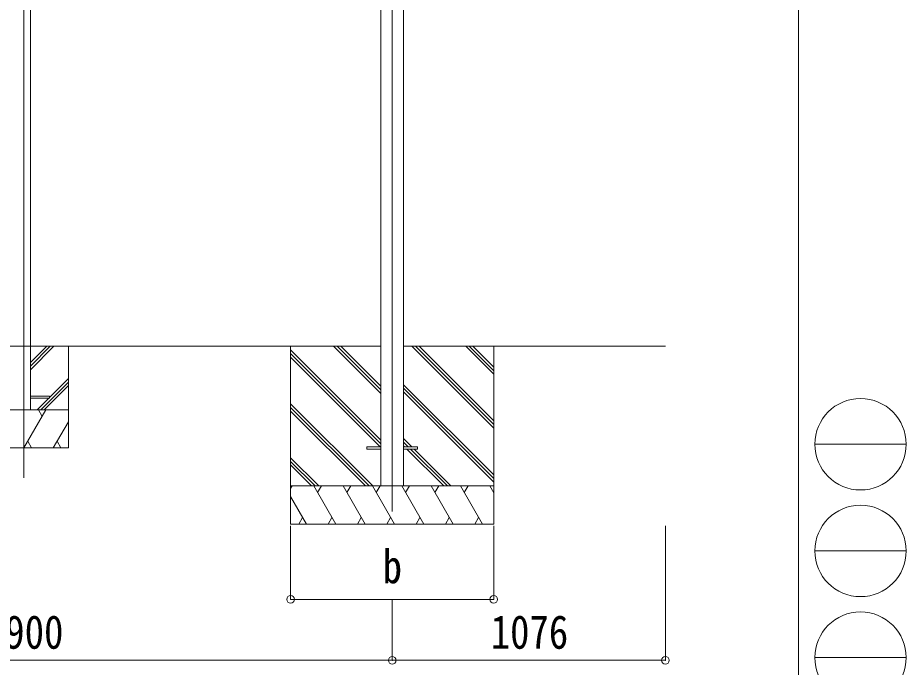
# Model space of a CAD drawing. Units: millimetres at full size, sheet at 1:30; details may follow other scales. Extents: x -8385 to 8479, y -5853 to 5787.
# Drawn here: x 4980 to 8479, y -1960 to 596 of the extents above; entities that cross this region are included whole.
import ezdxf
from ezdxf.enums import TextEntityAlignment as Align

# ---------------------------------------------------------------- set-up
doc = ezdxf.new("R2010")
doc.units = ezdxf.units.MM
doc.header["$LTSCALE"] = 30
doc.header["$PDMODE"] = 32
doc.header["$PDSIZE"] = 30
for name, color, linetype, lineweight in [('0-0_0', 7, 'Continuous', 9), ('0-1_本体', 4, 'Continuous', 9), ('0-2_部品', 7, 'Continuous', 9), ('0-8_PARTS2', 2, 'Continuous', 9), ('0-A_寸法', 6, 'Continuous', 9), ('1-0_FRAME', 7, 'Continuous', 9), ('1-1_GLASS', 4, 'Continuous', 9), ('1-2_GLASS_SEAL', 7, 'Continuous', 9), ('1-8', 2, 'Continuous', 9), ('F-0_240', 7, 'Continuous', 9)]:
    doc.layers.add(name, color=color, linetype=linetype, lineweight=lineweight)
doc.styles.add('ＭＳ ゴシック', font='')
doc.styles.get('ＭＳ ゴシック').set_extended_font_data('MS Gothic')

msp = doc.modelspace()

# ---------------------------------------------------------------- linework, layer by layer
at = {"layer": '0-0_0'}
for p, q in [((6409.01, -696.92), (3599.41, -696.92)), ((6054.21, -696.92), (6054.21, -1396.92)), ((6409.01, -882.55), (6223.37, -696.92)), ((6409.01, -868.41), (6237.52, -696.92)), ((6409.01, -854.27), (6251.66, -696.92)), ((7530.21, -696.92), (6499.41, -696.92)), ((6854.21, -1019.38), (6531.74, -696.92)), ((6854.21, -1005.24), (6545.88, -696.92)), ((6854.21, -991.1), (6560.03, -696.92)), ((6854.21, -807.25), (6743.87, -696.92)), ((6854.21, -793.11), (6758.02, -696.92)), ((6854.21, -778.97), (6772.16, -696.92)), ((6854.21, -696.92), (6854.21, -1396.92)), ((6409.01, -1066.4), (6054.21, -711.6)), ((6409.01, -1080.54), (6054.21, -725.74)), ((6406.75, -1092.42), (6054.21, -739.89)), ((6854.21, -1203.23), (6499.41, -848.43)), ((6854.21, -1217.37), (6499.41, -862.57)), ((6854.21, -1231.52), (6499.41, -876.72)), ((6377.4, -1246.92), (6054.21, -923.73)), ((6363.26, -1246.92), (6054.21, -937.87)), ((6349.11, -1246.92), (6054.21, -952.02)), ((6531.26, -1092.42), (6499.41, -1060.56)), ((6517.12, -1092.42), (6499.41, -1074.71)), ((6502.98, -1092.42), (6499.41, -1088.85)), ((6657.48, -1246.92), (6511.98, -1101.42)), ((6671.62, -1246.92), (6526.12, -1101.42)), ((6685.76, -1246.92), (6540.26, -1101.42)), ((6165.26, -1246.92), (6054.21, -1135.86)), ((6151.12, -1246.92), (6054.21, -1150.01)), ((6136.98, -1246.92), (6054.21, -1164.15)), ((6054.21, -1246.92), (6854.21, -1246.92)), ((6060.04, -1246.92), (6054.21, -1257.02)), ((6232.11, -1396.92), (6145.51, -1246.92)), ((6175.51, -1246.92), (6160.51, -1272.9)), ((6347.58, -1396.92), (6260.98, -1246.92)), ((6275.98, -1272.9), (6290.98, -1246.92)), ((6463.05, -1396.92), (6376.45, -1246.92)), ((6391.45, -1272.9), (6406.45, -1246.92)), ((6578.52, -1396.92), (6491.92, -1246.92)), ((6506.92, -1272.9), (6521.92, -1246.92)), ((6693.99, -1396.92), (6607.39, -1246.92)), ((6622.39, -1272.9), (6637.39, -1246.92)), ((6809.46, -1396.92), (6722.86, -1246.92)), ((6737.86, -1272.9), (6752.86, -1246.92)), ((6854.21, -1274.42), (6838.33, -1246.92)), ((6116.64, -1396.92), (6054.21, -1288.78)), ((6854.21, -1396.92), (6054.21, -1396.92)), ((6101.64, -1370.94), (6086.64, -1396.92)), ((6217.11, -1370.94), (6202.11, -1396.92)), ((6332.58, -1370.94), (6317.58, -1396.92)), ((6448.05, -1370.94), (6433.05, -1396.92)), ((6563.52, -1370.94), (6548.52, -1396.92)), ((6678.99, -1370.94), (6663.99, -1396.92)), ((6794.46, -1370.94), (6779.46, -1396.92))]:
    msp.add_line(p, q, dxfattribs=at)
at = {"layer": '0-1_本体'}
for p, q in [((6409.01, 1629.46), (6409.01, -1246.92)), ((6499.41, 1629.46), (6499.41, -1246.92))]:
    msp.add_line(p, q, dxfattribs=at)
at = {"layer": '0-2_部品', "color": 4}
for p, q in [((6354.41, -1092.42), (6354.41, -1101.42)), ((6409.21, -1092.42), (6354.41, -1092.42)), ((6409.21, -1101.42), (6354.41, -1101.42)), ((6554.01, -1092.42), (6499.21, -1092.42))]:
    msp.add_line(p, q, dxfattribs=at)
msp.add_lwpolyline([(6554.01, -1092.42), (6554.01, -1101.42), (6499.21, -1101.42)], dxfattribs=at)
at = {"layer": '0-8_PARTS2'}
msp.add_line((6454.21, 1603.08), (6454.21, -1346.92), dxfattribs=at)
at = {"layer": '0-A_寸法'}
for p, q in [((6054.21, -1693.31), (6054.21, -1404.34)), ((6854.21, -1693.31), (6854.21, -1404.34)), ((7530.21, -1933.29), (7530.21, -1404.34)), ((6054.21, -1693.31), (6854.21, -1693.31)), ((6454.21, -1933.29), (6454.21, -1693.31)), ((3554.21, -1933.29), (6454.21, -1933.29)), ((6454.21, -1933.29), (7530.21, -1933.29))]:
    msp.add_line(p, q, dxfattribs=at)
for p in [(6054.21, -1693.31), (6854.21, -1693.31), (6454.21, -1933.29), (7530.21, -1933.29)]:
    msp.add_point(p, dxfattribs=at)
at = {"layer": '1-0_FRAME'}
for p, q in [((5029.21, -789.69), (5121.97, -696.92)), ((5029.21, -775.54), (5107.83, -696.92)), ((5029.21, -761.4), (5093.69, -696.92)), ((5179.21, -1096.92), (5179.21, -696.92)), ((5069.96, -946.92), (5179.21, -837.68)), ((5104.21, -898.53), (5179.21, -823.53)), ((5084.1, -946.92), (5179.21, -851.82)), ((5055.82, -946.92), (5101.82, -900.92)), ((4829.21, -946.92), (5179.21, -946.92)), ((5004.21, -1096.92), (5090.81, -946.92)), ((5075.81, -972.9), (5060.81, -946.92)), ((5119.68, -1096.92), (5179.21, -993.82)), ((5019.21, -1070.94), (5034.21, -1096.92)), ((5134.68, -1070.94), (5149.68, -1096.92)), ((4829.21, -1096.92), (5179.21, -1096.92))]:
    msp.add_line(p, q, dxfattribs=at)
at = {"layer": '1-1_GLASS'}
msp.add_line((5029.21, 1606.43), (5029.21, -946.92), dxfattribs=at)
at = {"layer": '1-2_GLASS_SEAL', "color": 4}
msp.add_line((5029.21, -892.92), (5104.21, -892.92), dxfattribs=at)
msp.add_lwpolyline([(5104.21, -892.92), (5104.21, -900.92), (5029.21, -900.92)], dxfattribs=at)
at = {"layer": '1-8'}
msp.add_line((5004.21, 1622.21), (5004.21, -1214.53), dxfattribs=at)
at = {"layer": 'F-0_240', "color": 5}
msp.add_line((8054.55, 5787.34), (8054.55, -5852.66), dxfattribs=at)
at = {"layer": 'F-0_240', "color": 4}
for p, q in [((8118.66, -1082.66), (8478.66, -1082.66)), ((8118.66, -1502.66), (8478.66, -1502.66)), ((8118.66, -1922.66), (8478.66, -1922.66))]:
    msp.add_line(p, q, dxfattribs=at)
for centre in [(8298.66, -1082.66), (8298.66, -1502.66), (8298.66, -1922.66)]:
    msp.add_circle(centre, 180, dxfattribs=at)

# ---------------------------------------------------------------- texts
at = {"layer": '0-A_寸法', "color": 7, "style": 'ＭＳ ゴシック', "width": 0.85}
for s, p in [('b', (6416.71, -1669.31)), ('2900', (4854.21, -1927.29)), ('1076', (6842.21, -1927.29))]:
    msp.add_text(s, height=132, dxfattribs=at).set_placement(p, align=Align.BOTTOM_LEFT)

doc.saveas('drawing.dxf')
